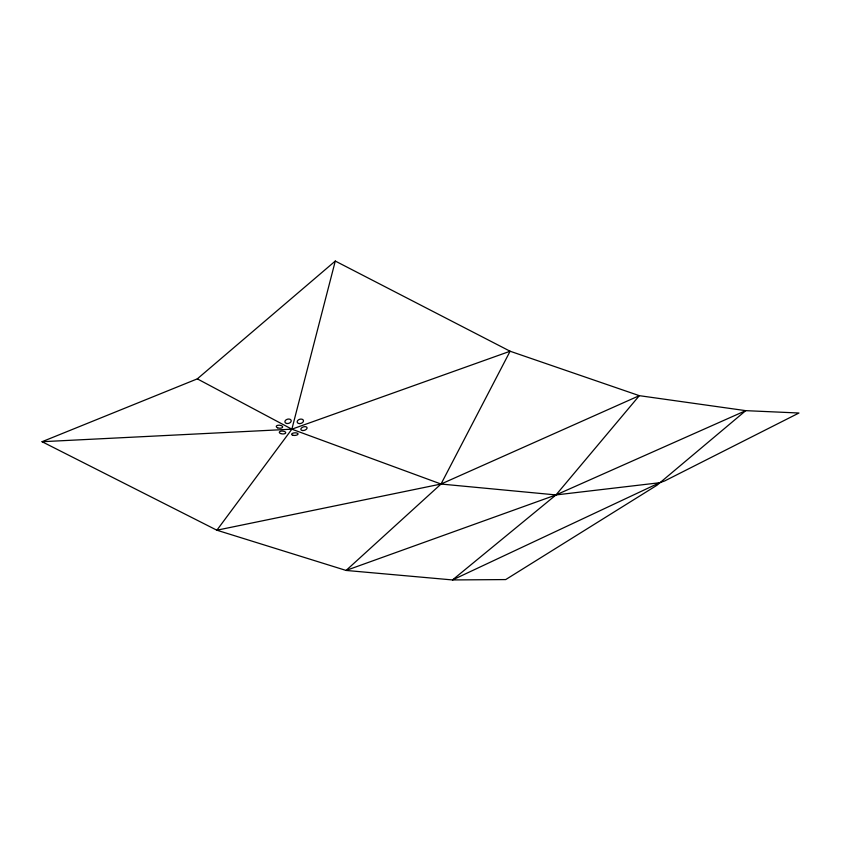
<?xml version="1.0" encoding="UTF-8"?>
<svg xmlns="http://www.w3.org/2000/svg" width="841" height="841" viewBox="0 0 841 841"><rect width="100%" height="100%" fill="white"/><g stroke="black" fill="none" stroke-linecap="round" stroke-linejoin="round"><path stroke-width="1.26" d="M335.286 261.057L291.859 429.183L216.873 530.208L42.05 441.714L197.32 378.86L335.286 261.057L510.109 351.233L639.328 395.669L745.746 410.65L798.95 413.015L664.59 480.989L659.565 482.745L452.511 579.943L346.093 570.44L216.873 530.208L441.031 484.038L639.328 395.669L555.996 494.929L452.511 579.943L505.714 579.575L656.937 485.268L745.746 410.65L555.996 494.929L346.093 570.44L441.031 484.038L510.109 351.233L291.859 429.183L42.05 441.714M659.565 482.745L555.996 494.929L441.031 484.038L291.859 429.183L197.32 378.86M299.196 423.58A3.227 2.155 -16.2 0 0 303.464 420.532A3.227 2.155 -16.2 0 0 298.376 419.922A3.227 2.155 -16.2 0 0 299.196 423.58M302.707 430.55A3.227 1.798 -17.1 0 0 307.06 427.743A3.227 1.798 -17.1 0 0 302.077 427.501A3.227 1.798 -17.1 0 0 302.707 430.55M293.11 435.323A3.227 1.304 -3.5 0 0 298.061 434.03A3.227 1.304 -3.5 0 0 293.362 433.041A3.227 1.304 -3.5 0 0 293.11 435.323M280.568 433.525A3.227 1.419 4.5 0 0 285.719 432.905A3.227 1.419 4.5 0 0 281.293 431.118A3.227 1.419 4.5 0 0 280.568 433.525M277.625 427.817A3.227 1.503 5.1 0 0 282.671 427.06A3.227 1.503 5.1 0 0 278.119 425.252A3.227 1.503 5.1 0 0 277.625 427.817M286.823 423.496A3.227 2.176 -15 0 0 291.207 420.563A3.227 2.176 -15 0 0 286.161 419.785A3.227 2.176 -15 0 0 286.823 423.496"/></g></svg>
